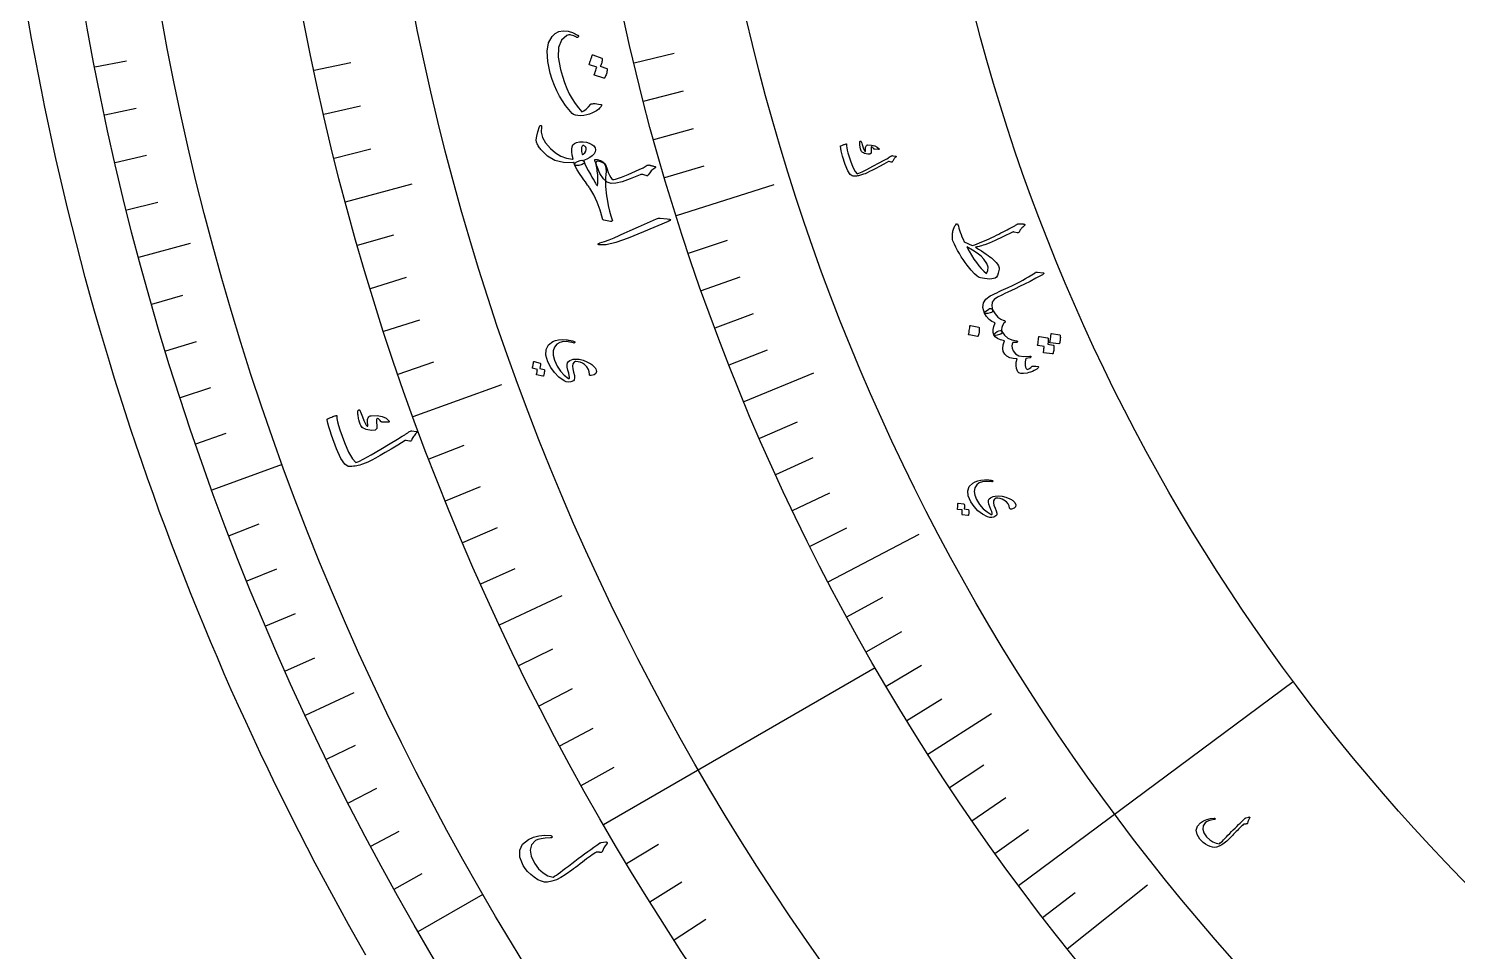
# Model space of a CAD drawing. Header units: millimetres. Extents: x -45 to 45, y -45 to 58.
# Drawn here: x -44.34 to -21.8, y -22.36 to -7.81 of the extents above; entities that cross this region are included whole.
import ezdxf

# ---------------------------------------------------------------- set-up
doc = ezdxf.new("R2010")
doc.units = ezdxf.units.MM
for name, color, linetype in [('CUT_OUTER', 1, 'Continuous'), ('ENGRAVE', 7, 'Continuous'), ('ENGRAVE_FINE', 8, 'Continuous'), ('TEXT', 5, 'Continuous')]:
    doc.layers.add(name, color=color, linetype=linetype)

msp = doc.modelspace()

# ---------------------------------------------------------------- linework, layer by layer
at = {"layer": 'CUT_OUTER'}
msp.add_lwpolyline([(-39.0171, -22.4202), (-39.1539, -22.1804), (-39.2893, -21.9398), (-39.4232, -21.6983), (-39.5556, -21.456), (-39.6865, -21.2129), (-39.8159, -20.9689), (-39.9438, -20.7242), (-40.0702, -20.4788), (-40.1951, -20.2325), (-40.3185, -19.9855), (-40.4404, -19.7377), (-40.5607, -19.4892), (-40.6795, -19.24), (-40.7968, -18.99), (-40.9126, -18.7393), (-41.0268, -18.4879), (-41.1394, -18.2359), (-41.2506, -17.9831), (-41.3601, -17.7296), (-41.4681, -17.4755), (-41.5746, -17.2208), (-41.6795, -16.9653), (-41.7828, -16.7093), (-41.8845, -16.4526), (-41.9847, -16.1953), (-42.0833, -15.9374), (-42.1803, -15.6788), (-42.2757, -15.4197), (-42.3695, -15.16), (-42.4617, -14.8998), (-42.5523, -14.639), (-42.6414, -14.3776), (-42.7288, -14.1157), (-42.8146, -13.8532), (-42.8988, -13.5903), (-42.9814, -13.3268), (-43.0623, -13.0628), (-43.1417, -12.7983), (-43.2194, -12.5334), (-43.2955, -12.268), (-43.3699, -12.0021), (-43.4427, -11.7357), (-43.5139, -11.469), (-43.5835, -11.2017), (-43.6514, -10.9341), (-43.7177, -10.6661), (-43.7823, -10.3976), (-43.8453, -10.1288), (-43.9066, -9.8596), (-43.9663, -9.59), (-44.0243, -9.32), (-44.0806, -9.0497), (-44.1353, -8.7791), (-44.1884, -8.5081), (-44.2397, -8.2368), (-44.2895, -7.9652), (-44.3375, -7.6933)], dxfattribs=at)
at = {"layer": 'ENGRAVE'}
for points in [[(-39.3373, -10.5404), (-38.2854, -10.2586)], [(-34.1196, -10.7565), (-32.5746, -10.2694)], [(-42.5973, -11.4139), (-41.7823, -11.1955)], [(-33.0504, -13.6938), (-31.9529, -13.239)], [(-38.269, -13.9288), (-36.8735, -13.4209)], [(-41.4404, -15.0831), (-40.3304, -14.6791)], [(-31.7253, -16.5334), (-30.2887, -15.7847)], [(-36.9094, -17.2111), (-35.9224, -16.7509)], [(-35.2689, -20.3625), (-30.9821, -17.8875)], [(-28.7239, -21.3258), (-24.3882, -18.1068)], [(-39.9682, -18.6375), (-39.2035, -18.2809)], [(-30.1529, -19.2524), (-29.1516, -18.6131)], [(-27.9545, -22.3247), (-26.6887, -21.3138)], [(-38.1917, -22.05), (-37.1687, -21.4594)]]:
    msp.add_lwpolyline(points, dxfattribs=at)
for radius in [44.1, 44.1, 42.9188, 40.725, 40.725, 38.9925, 35.775, 35.775, 33.885, 30.375, 30.375]:
    msp.add_circle((0, 0), radius, dxfattribs=at)
at = {"layer": 'ENGRAVE_FINE'}
for points in [[(-43.2898, -8.4147), (-42.7928, -8.3181)], [(-34.7864, -8.3522), (-34.1563, -8.2009)], [(-39.8351, -8.4672), (-39.254, -8.3437)], [(-34.6356, -8.9571), (-34.0082, -8.7948)], [(-43.1363, -9.1689), (-42.6411, -9.0637)], [(-39.6812, -9.1611), (-39.1024, -9.0275)], [(-34.4741, -9.5595), (-33.8497, -9.3864)], [(-42.9697, -9.9203), (-42.4764, -9.8065)], [(-39.5153, -9.8523), (-38.9389, -9.7086)], [(-34.3021, -10.1594), (-33.6808, -9.9754)], [(-42.79, -10.6688), (-42.2988, -10.5463)], [(-39.1474, -11.2253), (-38.5764, -11.0616)], [(-33.9266, -11.3507), (-33.3121, -11.1451)], [(-38.9455, -11.9068), (-38.3775, -11.7332)], [(-33.7231, -11.9416), (-33.1123, -11.7253)], [(-42.3916, -12.1556), (-41.905, -12.0161)], [(-33.5092, -12.5293), (-32.9023, -12.3023)], [(-38.7318, -12.5847), (-38.1668, -12.4012)], [(-42.173, -12.8936), (-41.6889, -12.7456)], [(-38.5062, -13.2588), (-37.9446, -13.0654)], [(-33.285, -13.1134), (-32.6821, -12.8758)], [(-41.9416, -13.6276), (-41.4601, -13.4712)], [(-41.6974, -14.3576), (-41.2187, -14.1927)], [(-32.8057, -14.2702), (-32.2114, -14.0118)], [(-38.0201, -14.5945), (-37.4655, -14.3817)], [(-32.5507, -14.8426), (-31.9611, -14.5738)], [(-37.7596, -15.2559), (-37.2088, -15.0333)], [(-32.2856, -15.4107), (-31.7008, -15.1316)], [(-41.1709, -15.804), (-40.6983, -15.6226)], [(-37.4876, -15.9125), (-36.9408, -15.6804)], [(-32.0105, -15.9744), (-31.4307, -15.685)], [(-40.8888, -16.5202), (-40.4194, -16.3305)], [(-37.2041, -16.5643), (-36.6615, -16.3227)], [(-31.4303, -17.0876), (-30.861, -16.7781)], [(-40.5943, -17.2312), (-40.1283, -17.0334)], [(-31.1255, -17.6367), (-30.5617, -17.3173)], [(-40.2874, -17.9371), (-39.8249, -17.7312)], [(-36.6034, -17.8527), (-36.0695, -17.5923)], [(-30.8109, -18.1807), (-30.2528, -17.8514)], [(-36.2862, -18.4888), (-35.757, -18.2191)], [(-30.4867, -18.7193), (-29.9345, -18.3803)], [(-35.958, -19.1192), (-35.4336, -18.8404)], [(-39.6368, -19.3322), (-39.1818, -19.1102)], [(-35.6189, -19.7439), (-35.0994, -19.4559)], [(-29.8096, -19.7798), (-29.2696, -19.4215)], [(-39.2934, -20.021), (-38.8423, -19.7911)], [(-29.4569, -20.3012), (-28.9234, -19.9335)], [(-38.938, -20.7037), (-38.491, -20.466)], [(-29.095, -20.8166), (-28.568, -20.4396)], [(-34.9081, -20.9749), (-34.399, -20.669)], [(-38.5707, -21.3801), (-38.128, -21.1347)], [(-34.5368, -21.581), (-34.033, -21.2662)], [(-28.3437, -21.8286), (-27.8303, -21.4332)], [(-34.1549, -22.1804), (-33.6567, -21.8569)]]:
    msp.add_lwpolyline(points, dxfattribs=at)
at = {"layer": 'TEXT'}
for points in [[(-35.3054, -9.0373), (-35.3167, -9.052), (-35.3296, -9.0662), (-35.3443, -9.0799), (-35.3606, -9.093), (-35.3786, -9.1056), (-35.398, -9.1175), (-35.419, -9.1288), (-35.4414, -9.1395), (-35.4873, -9.1578), (-35.534, -9.1714), (-35.5814, -9.1803), (-35.6296, -9.1845), (-35.6738, -9.1834), (-35.711, -9.1768), (-35.741, -9.1649), (-35.764, -9.1475), (-35.8182, -9.0874), (-35.8693, -9.022), (-35.9174, -8.9511), (-35.9625, -8.8749), (-36.0042, -8.7933), (-36.0424, -8.7062), (-36.0769, -8.6137), (-36.1078, -8.5158), (-36.1495, -8.3284), (-36.1586, -8.169), (-36.1356, -8.0378), (-36.0806, -7.9352), (-36.0305, -7.8871), (-35.9717, -7.8572), (-35.9044, -7.8453), (-35.8284, -7.8515), (-35.8115, -7.8554), (-35.794, -7.8604), (-35.7759, -7.8665), (-35.7572, -7.8737), (-35.738, -7.882), (-35.7182, -7.8913), (-35.6978, -7.9017), (-35.6769, -7.9132), (-35.6708, -7.9172), (-35.6665, -7.9219), (-35.6641, -7.9271), (-35.6636, -7.9331), (-35.6642, -7.9373), (-35.6662, -7.9411), (-35.6696, -7.9446), (-35.6745, -7.9478), (-35.6792, -7.9499), (-35.6841, -7.9504), (-35.689, -7.9494), (-35.6941, -7.9469), (-35.7145, -7.9364), (-35.7352, -7.9274), (-35.7562, -7.9201), (-35.7774, -7.9143), (-35.7972, -7.9115), (-35.8156, -7.9117), (-35.8327, -7.9149), (-35.8485, -7.9212), (-35.9322, -7.995), (-35.9768, -8.1093), (-35.9821, -8.2638), (-35.9474, -8.4584), (-35.9183, -8.563), (-35.8855, -8.6614), (-35.8488, -8.7536), (-35.8084, -8.8396), (-35.7643, -8.9194), (-35.7165, -8.9931), (-35.665, -9.0608), (-35.6099, -9.1223), (-35.5772, -9.1066), (-35.5429, -9.0812), (-35.5071, -9.046), (-35.4697, -9.0012), (-35.4655, -8.9991), (-35.4573, -8.9972), (-35.445, -8.9956), (-35.4286, -8.9944), (-35.4269, -8.9947), (-35.4254, -8.9949), (-35.4242, -8.9949), (-35.4232, -8.9947), (-35.4005, -8.9947), (-35.3746, -8.9966), (-35.3456, -9.0002), (-35.3135, -9.0057), (-35.3032, -9.0092), (-35.2985, -9.0156), (-35.2992, -9.025), (-35.3054, -9.0373)], [(-35.2163, -8.4419), (-35.2137, -8.4435), (-35.2117, -8.446), (-35.2104, -8.4497), (-35.2097, -8.4543), (-35.212, -8.4721), (-35.215, -8.4895), (-35.2188, -8.5066), (-35.2233, -8.5233), (-35.2287, -8.5397), (-35.2349, -8.5561), (-35.2421, -8.5723), (-35.2501, -8.5885), (-35.253, -8.5919), (-35.2564, -8.594), (-35.2603, -8.5946), (-35.2648, -8.5938), (-35.4118, -8.5451), (-35.414, -8.5433), (-35.4147, -8.5401), (-35.4141, -8.5354), (-35.412, -8.5293), (-35.4098, -8.5249), (-35.407, -8.518), (-35.4035, -8.5084), (-35.3995, -8.4964), (-35.3948, -8.4816), (-35.3893, -8.464), (-35.383, -8.4436), (-35.3759, -8.4204), (-35.4901, -8.3807), (-35.4938, -8.3785), (-35.4954, -8.3749), (-35.4949, -8.3699), (-35.4923, -8.3636), (-35.4901, -8.3581), (-35.4868, -8.3495), (-35.4824, -8.3378), (-35.477, -8.323), (-35.4706, -8.305), (-35.4632, -8.2833), (-35.4549, -8.2582), (-35.4456, -8.2296), (-35.4437, -8.2264), (-35.4414, -8.2247), (-35.4388, -8.2244), (-35.4359, -8.2256), (-35.2941, -8.2784), (-35.2915, -8.28), (-35.2896, -8.2826), (-35.2883, -8.2862), (-35.2876, -8.2909), (-35.2889, -8.3058), (-35.2911, -8.3205), (-35.294, -8.335), (-35.2978, -8.3493), (-35.3023, -8.3633), (-35.3074, -8.377), (-35.3132, -8.3904), (-35.3196, -8.4035)], [(-35.7531, -9.9257), (-35.9011, -9.9242), (-36.0342, -9.8893), (-36.1523, -9.821), (-36.2553, -9.7191), (-36.267, -9.7041), (-36.2779, -9.6891), (-36.288, -9.6741), (-36.2973, -9.6591), (-36.3056, -9.6442), (-36.3129, -9.6295), (-36.3192, -9.615), (-36.3244, -9.6006), (-36.329, -9.5625), (-36.323, -9.509), (-36.3066, -9.44), (-36.2794, -9.3556), (-36.2749, -9.3462), (-36.2697, -9.3399), (-36.2639, -9.337), (-36.2574, -9.3373), (-36.2518, -9.3401), (-36.2483, -9.3449), (-36.247, -9.3516), (-36.2479, -9.3602), (-36.2523, -9.4417), (-36.2302, -9.5261), (-36.1813, -9.6132), (-36.1059, -9.7027), (-36.0276, -9.7711), (-35.9433, -9.8222), (-35.8531, -9.856), (-35.7571, -9.8725), (-35.7541, -9.8713), (-35.752, -9.8697), (-35.7507, -9.8677), (-35.7501, -9.8651), (-35.7627, -9.8064), (-35.7695, -9.7553), (-35.7706, -9.7119), (-35.7659, -9.6763), (-35.752, -9.6459), (-35.7276, -9.6227), (-35.6928, -9.6066), (-35.6476, -9.5975), (-35.6415, -9.5969), (-35.6352, -9.5964), (-35.6287, -9.5962), (-35.6221, -9.5961), (-35.6152, -9.5961), (-35.6079, -9.5963), (-35.6003, -9.5966), (-35.5923, -9.597), (-35.5394, -9.6038), (-35.4934, -9.6169), (-35.4545, -9.6363), (-35.4225, -9.662), (-35.4009, -9.6913), (-35.3929, -9.7214), (-35.3985, -9.7523), (-35.4177, -9.7842), (-35.4479, -9.8157), (-35.4854, -9.8437), (-35.5302, -9.8681), (-35.5822, -9.889), (-35.5812, -9.8923), (-35.5802, -9.8954), (-35.5791, -9.8984), (-35.5779, -9.9013), (-35.5767, -9.9042), (-35.5756, -9.9072), (-35.5745, -9.9103), (-35.5736, -9.9136), (-35.5728, -9.9256), (-35.5775, -9.9364), (-35.5877, -9.946), (-35.6034, -9.9544), (-35.6214, -9.9611), (-35.6401, -9.966), (-35.6595, -9.9691), (-35.6797, -9.9703), (-35.6979, -9.9696), (-35.7116, -9.967), (-35.7206, -9.9624), (-35.725, -9.9558), (-35.7339, -9.9239), (-35.7369, -9.9246), (-35.7412, -9.9251), (-35.7466, -9.9254), (-35.7531, -9.9257)], [(-35.5889, -9.7937), (-35.5632, -9.7677), (-35.5469, -9.7426), (-35.54, -9.7183), (-35.5425, -9.6947), (-35.5497, -9.6822), (-35.5586, -9.6718), (-35.5692, -9.6633), (-35.5815, -9.6569), (-35.5875, -9.6554), (-35.5932, -9.6565), (-35.5987, -9.6602), (-35.6039, -9.6666), (-35.6143, -9.6879), (-35.6178, -9.7157), (-35.6144, -9.75), (-35.604, -9.7906), (-35.602, -9.7946), (-35.5989, -9.7964), (-35.5945, -9.7961), (-35.5889, -9.7937)], [(-30.66, -9.8368), (-30.6687, -9.8455), (-30.6767, -9.8542), (-30.6841, -9.863), (-30.6909, -9.8719), (-30.6971, -9.8809), (-30.7025, -9.8901), (-30.7074, -9.8994), (-30.7115, -9.909), (-30.7143, -9.913), (-30.7183, -9.9154), (-30.7235, -9.916), (-30.7299, -9.9149), (-30.7644, -9.9071), (-30.7681, -9.9065), (-30.7712, -9.9061), (-30.7736, -9.9061), (-30.7753, -9.9064), (-30.8487, -9.9474), (-30.9152, -9.984), (-30.9747, -10.0161), (-31.0273, -10.0438), (-31.073, -10.0669), (-31.1117, -10.0855), (-31.1434, -10.0993), (-31.1681, -10.1086), (-31.2155, -10.1239), (-31.2308, -10.128), (-31.2464, -10.1313), (-31.2622, -10.1339), (-31.2784, -10.1358), (-31.2949, -10.1369), (-31.3117, -10.1372), (-31.3289, -10.1367), (-31.3464, -10.1353), (-31.3788, -10.1134), (-31.415, -10.0539), (-31.455, -9.9565), (-31.4983, -9.8214), (-31.51, -9.7786), (-31.5197, -9.7387), (-31.5274, -9.7016), (-31.5332, -9.6674), (-31.5328, -9.6641), (-31.5316, -9.6613), (-31.5295, -9.6593), (-31.5265, -9.6579), (-31.5119, -9.6525), (-31.4986, -9.6476), (-31.4865, -9.6434), (-31.4758, -9.6397), (-31.4662, -9.6366), (-31.4576, -9.634), (-31.4501, -9.6319), (-31.4436, -9.6304), (-31.4398, -9.6297), (-31.4374, -9.6304), (-31.4364, -9.6324), (-31.4366, -9.6357), (-31.4365, -9.6606), (-31.4325, -9.6915), (-31.4246, -9.7283), (-31.4128, -9.7712), (-31.3731, -9.8979), (-31.3357, -9.995), (-31.3009, -10.0626), (-31.269, -10.1006), (-31.2396, -10.091), (-31.188, -10.0678), (-31.1143, -10.0309), (-31.0184, -9.9804), (-30.9226, -9.9292), (-30.8502, -9.8902), (-30.8012, -9.8634), (-30.7757, -9.8487), (-30.7688, -9.8445), (-30.7623, -9.8405), (-30.7563, -9.8368), (-30.7508, -9.8334), (-30.7457, -9.8303), (-30.7412, -9.8274), (-30.7373, -9.8249), (-30.7339, -9.8227), (-30.7264, -9.8185), (-30.7188, -9.8158), (-30.7111, -9.8147), (-30.7033, -9.8151), (-30.6607, -9.8213), (-30.6578, -9.822), (-30.6556, -9.8231), (-30.6543, -9.8246), (-30.6538, -9.8264), (-30.6543, -9.8291), (-30.6555, -9.8317), (-30.6574, -9.8343), (-30.66, -9.8368)], [(-30.9223, -9.7091), (-30.922, -9.7109), (-30.9222, -9.7127), (-30.923, -9.7144), (-30.9244, -9.716), (-30.9258, -9.7169), (-30.9274, -9.7175), (-30.9292, -9.7179), (-30.9312, -9.7182), (-30.9889, -9.7142), (-30.9949, -9.7133), (-30.9997, -9.712), (-31.0033, -9.7102), (-31.0058, -9.7078), (-31.013, -9.6969), (-31.0208, -9.688), (-31.029, -9.6813), (-31.0378, -9.6767), (-31.0418, -9.6765), (-31.045, -9.6795), (-31.0474, -9.6857), (-31.0492, -9.695), (-31.0494, -9.701), (-31.0494, -9.7071), (-31.0492, -9.7134), (-31.0489, -9.7198), (-31.0484, -9.7264), (-31.0476, -9.7332), (-31.0466, -9.7403), (-31.0454, -9.7477), (-31.048, -9.7754), (-31.0666, -9.7898), (-31.1011, -9.791), (-31.1517, -9.779), (-31.1677, -9.7725), (-31.1808, -9.7653), (-31.191, -9.7575), (-31.1984, -9.7491), (-31.204, -9.739), (-31.2095, -9.7244), (-31.215, -9.7053), (-31.2204, -9.6817), (-31.2229, -9.6695), (-31.2248, -9.6579), (-31.2262, -9.6467), (-31.2271, -9.6361), (-31.2275, -9.6259), (-31.2278, -9.6164), (-31.2279, -9.6075), (-31.2278, -9.5992), (-31.2266, -9.5938), (-31.2247, -9.5895), (-31.2219, -9.5865), (-31.2184, -9.5847), (-31.2144, -9.5841), (-31.2111, -9.5851), (-31.2086, -9.5876), (-31.2067, -9.5917), (-31.2017, -9.6049), (-31.1962, -9.6199), (-31.1902, -9.6368), (-31.1838, -9.6555), (-31.1719, -9.6905), (-31.1612, -9.7173), (-31.1518, -9.7361), (-31.1437, -9.7468), (-31.1421, -9.748), (-31.1403, -9.7484), (-31.1384, -9.7479), (-31.1363, -9.7466), (-31.1352, -9.7453), (-31.1344, -9.7434), (-31.134, -9.7407), (-31.1339, -9.7374), (-31.1358, -9.7073), (-31.1361, -9.6945), (-31.1348, -9.6832), (-31.1321, -9.6732), (-31.1278, -9.6646), (-31.1222, -9.6567), (-31.1155, -9.651), (-31.108, -9.6475), (-31.0995, -9.6463), (-31.0392, -9.6468), (-30.9896, -9.6575), (-30.9506, -9.6782), (-30.9223, -9.7091)], [(-35.2312, -10.115), (-35.2349, -10.1591), (-35.2368, -10.2045), (-35.237, -10.2512), (-35.2353, -10.2992), (-35.2321, -10.3484), (-35.2273, -10.3985), (-35.2211, -10.4495), (-35.2135, -10.5015), (-35.1961, -10.6012), (-35.1766, -10.6883), (-35.1551, -10.7629), (-35.1316, -10.8249), (-35.1295, -10.8318), (-35.1295, -10.8378), (-35.1314, -10.8432), (-35.1354, -10.8478), (-35.1408, -10.8514), (-35.1468, -10.8536), (-35.1534, -10.8544), (-35.1607, -10.8538), (-35.2635, -10.8311), (-35.272, -10.8284), (-35.2785, -10.8235), (-35.2829, -10.8163), (-35.2853, -10.807), (-35.3233, -10.6739), (-35.3695, -10.5494), (-35.424, -10.4333), (-35.4867, -10.3257), (-35.4903, -10.3197), (-35.497, -10.3097), (-35.5068, -10.2955), (-35.5197, -10.2773), (-35.5356, -10.255), (-35.5546, -10.2286), (-35.5767, -10.1981), (-35.6018, -10.1635), (-35.6493, -10.0959), (-35.6857, -10.0384), (-35.7111, -9.9912), (-35.7255, -9.9541), (-35.7246, -9.9435), (-35.7165, -9.9317), (-35.701, -9.9189), (-35.6782, -9.9049), (-35.6392, -9.8896), (-35.609, -9.8861), (-35.5877, -9.8943), (-35.5752, -9.9141), (-35.5627, -9.9461), (-35.5413, -9.9906), (-35.5108, -10.0477), (-35.4713, -10.1172), (-35.4511, -10.1522), (-35.4334, -10.1827), (-35.4182, -10.2089), (-35.4054, -10.2308), (-35.3952, -10.2481), (-35.3875, -10.261), (-35.3823, -10.2692), (-35.3798, -10.2729), (-35.3785, -10.2742), (-35.3775, -10.2754), (-35.3766, -10.2764), (-35.3758, -10.2772), (-35.3752, -10.2779), (-35.3747, -10.2786), (-35.3743, -10.2794), (-35.374, -10.2803), (-35.3701, -10.2846), (-35.367, -10.2859), (-35.3648, -10.284), (-35.3636, -10.279), (-35.3603, -10.2577), (-35.358, -10.2355), (-35.3567, -10.2125), (-35.3565, -10.1887), (-35.3571, -10.1641), (-35.3585, -10.1385), (-35.3608, -10.1121), (-35.3638, -10.0848), (-35.3672, -10.0581), (-35.3712, -10.0319), (-35.3757, -10.0061), (-35.3807, -9.9809), (-35.3862, -9.9564), (-35.3924, -9.9328), (-35.3992, -9.9102), (-35.4066, -9.8886), (-35.4075, -9.8827), (-35.4063, -9.8782), (-35.4033, -9.8752), (-35.3982, -9.8737), (-35.3884, -9.874), (-35.3786, -9.875), (-35.3688, -9.8766), (-35.3591, -9.8789), (-35.3492, -9.8818), (-35.339, -9.8849), (-35.3285, -9.8885), (-35.3176, -9.8924), (-35.2965, -9.9017), (-35.2794, -9.9121), (-35.2662, -9.9236), (-35.2569, -9.9361), (-35.2421, -9.9704), (-35.2328, -10.0116), (-35.2292, -10.0598), (-35.2312, -10.115)], [(-35.0807, -10.1878), (-35.034, -10.1703), (-34.9851, -10.1514), (-34.9339, -10.1311), (-34.8804, -10.1093), (-34.8245, -10.0859), (-34.7659, -10.0608), (-34.7046, -10.034), (-34.6408, -10.0054), (-34.5783, -9.9663), (-34.5695, -9.9635), (-34.5607, -9.962), (-34.5519, -9.9619), (-34.5433, -9.9632), (-34.5387, -9.9641), (-34.5327, -9.9656), (-34.5251, -9.9677), (-34.516, -9.9703), (-34.5054, -9.9733), (-34.4931, -9.9766), (-34.4791, -9.9802), (-34.4635, -9.984), (-34.4584, -9.9855), (-34.4543, -9.9879), (-34.4513, -9.9914), (-34.4493, -9.9957), (-34.4491, -9.9997), (-34.4507, -10.0036), (-34.4541, -10.0073), (-34.4593, -10.0109), (-34.4887, -10.0315), (-34.5158, -10.0563), (-34.5405, -10.0853), (-34.5629, -10.1185), (-34.5694, -10.1271), (-34.577, -10.1319), (-34.5857, -10.1328), (-34.5956, -10.1299), (-34.6536, -10.1098), (-34.6603, -10.1087), (-34.6686, -10.1093), (-34.6785, -10.1114), (-34.6899, -10.115), (-34.8469, -10.1806), (-34.9751, -10.2258), (-35.0747, -10.2507), (-35.1457, -10.2551), (-35.2107, -10.233), (-35.2706, -10.1793), (-35.3254, -10.0938), (-35.3747, -9.9765), (-35.3849, -9.9307), (-35.377, -9.9045), (-35.3511, -9.8979), (-35.3071, -9.9109), (-35.301, -9.9136), (-35.295, -9.9162), (-35.2892, -9.9188), (-35.2835, -9.9213), (-35.278, -9.9237), (-35.2725, -9.926), (-35.2672, -9.9283), (-35.2621, -9.9305), (-35.2518, -9.9365), (-35.2432, -9.9448), (-35.2365, -9.9554), (-35.2317, -9.9684), (-35.2129, -10.0272), (-35.194, -10.0784), (-35.175, -10.1219), (-35.1559, -10.1578), (-35.1415, -10.177), (-35.1241, -10.1884), (-35.1039, -10.192), (-35.0807, -10.1878)], [(-34.2646, -10.8086), (-34.2293, -10.8144), (-34.2146, -10.8234), (-34.2207, -10.8356), (-34.2476, -10.851), (-34.6391, -11.0163), (-34.8795, -11.1175), (-35.0756, -11.1855), (-35.2275, -11.2202), (-35.3353, -11.2212), (-35.345, -11.2183), (-35.3509, -11.2148), (-35.3529, -11.2107), (-35.3509, -11.2061), (-35.347, -11.2017), (-35.3414, -11.1976), (-35.3341, -11.1939), (-35.325, -11.1906), (-35.2537, -11.168), (-35.1791, -11.1407), (-35.1012, -11.1088), (-35.0201, -11.0723), (-34.9987, -11.0631), (-34.9412, -11.0379), (-34.8477, -10.9965), (-34.7179, -10.9391), (-34.4309, -10.8095), (-34.4153, -10.8037), (-34.4004, -10.8), (-34.3863, -10.7982), (-34.3728, -10.7984)], [(-28.7194, -10.8885), (-28.7014, -10.8893), (-28.6854, -10.89), (-28.6715, -10.8907), (-28.6597, -10.8913), (-28.65, -10.8919), (-28.6426, -10.8924), (-28.6374, -10.8927), (-28.6346, -10.8929), (-28.6306, -10.8941), (-28.6273, -10.8961), (-28.6247, -10.8989), (-28.6227, -10.9027), (-28.622, -10.9061), (-28.6226, -10.9094), (-28.6245, -10.9126), (-28.6276, -10.9156), (-28.6429, -10.9299), (-28.6565, -10.9426), (-28.6681, -10.9538), (-28.6778, -10.9635), (-28.6818, -10.9684), (-28.6861, -10.974), (-28.6904, -10.9801), (-28.695, -10.9868), (-28.6998, -10.9941), (-28.7046, -11.0022), (-28.7096, -11.0111), (-28.7147, -11.0206), (-28.7208, -11.0278), (-28.7279, -11.0321), (-28.7358, -11.0335), (-28.7446, -11.0321), (-28.7903, -11.0193), (-28.7975, -11.0179), (-28.8043, -11.0178), (-28.8109, -11.019), (-28.8172, -11.0215), (-28.9686, -11.0952), (-29.0922, -11.1526), (-29.1879, -11.1937), (-29.2558, -11.2186), (-29.2816, -11.2268), (-29.3052, -11.234), (-29.3266, -11.2404), (-29.3458, -11.2457), (-29.3629, -11.2502), (-29.378, -11.2538), (-29.3911, -11.2565), (-29.4022, -11.2584), (-29.3533, -11.2884), (-29.3088, -11.3165), (-29.2687, -11.3427), (-29.2329, -11.3669), (-29.2015, -11.389), (-29.1743, -11.409), (-29.1515, -11.4269), (-29.1329, -11.4427), (-29.103, -11.4719), (-29.0774, -11.5003), (-29.0563, -11.5277), (-29.0397, -11.5541), (-29.0332, -11.5691), (-29.0298, -11.5861), (-29.0295, -11.6051), (-29.0322, -11.6262), (-29.0429, -11.6701), (-29.0562, -11.7045), (-29.0724, -11.7294), (-29.0913, -11.7448), (-29.1156, -11.7541), (-29.145, -11.7595), (-29.1794, -11.761), (-29.2189, -11.7585), (-29.2587, -11.7539), (-29.2923, -11.7485), (-29.32, -11.7423), (-29.3416, -11.7352), (-29.3731, -11.7157), (-29.4152, -11.6771), (-29.4678, -11.6196), (-29.5307, -11.5428), (-29.564, -11.4993), (-29.5959, -11.4542), (-29.6264, -11.4076), (-29.6556, -11.3595), (-29.6834, -11.3102), (-29.7099, -11.2598), (-29.7351, -11.2083), (-29.7589, -11.1558), (-29.7623, -11.1347), (-29.7647, -11.1142), (-29.7659, -11.0945), (-29.7661, -11.0755), (-29.7652, -11.0571), (-29.7634, -11.039), (-29.7606, -11.0213), (-29.7569, -11.004), (-29.7481, -10.9728), (-29.7377, -10.9458), (-29.7258, -10.9229), (-29.7124, -10.9042), (-29.7, -10.8921), (-29.6903, -10.8871), (-29.6832, -10.8892), (-29.6788, -10.8984), (-29.6721, -10.9265), (-29.6638, -10.9563), (-29.6539, -10.9879), (-29.6423, -11.0213), (-29.6292, -11.0564), (-29.6145, -11.0933), (-29.5981, -11.1319), (-29.5801, -11.1722), (-29.4516, -11.2315), (-29.4138, -11.219), (-29.3758, -11.2056), (-29.3379, -11.1913), (-29.2999, -11.176), (-29.2617, -11.1599), (-29.2232, -11.1429), (-29.1844, -11.1252), (-29.1453, -11.1066), (-29.1067, -11.0877), (-29.0696, -11.0693), (-29.0338, -11.0511), (-28.9995, -11.0333), (-28.9664, -11.016), (-28.9343, -10.9993), (-28.9034, -10.9832), (-28.8736, -10.9678), (-28.8459, -10.9534), (-28.8217, -10.9407), (-28.8008, -10.9295), (-28.7833, -10.9199), (-28.7691, -10.9119), (-28.7581, -10.9054), (-28.7502, -10.9004), (-28.7456, -10.8969), (-28.7401, -10.8937), (-28.7339, -10.8912), (-28.727, -10.8895), (-28.7194, -10.8885)], [(-29.2693, -11.4455), (-29.3135, -11.3995), (-29.373, -11.3522), (-29.4479, -11.3034), (-29.538, -11.253), (-29.5017, -11.3214), (-29.4646, -11.3853), (-29.4267, -11.4446), (-29.3882, -11.4994), (-29.3491, -11.5496), (-29.3097, -11.5952), (-29.2701, -11.6362), (-29.2303, -11.6727), (-29.2048, -11.627), (-29.2028, -11.574), (-29.2243, -11.5135), (-29.2693, -11.4455)], [(-28.3344, -11.6634), (-28.3291, -11.6644), (-28.3253, -11.6657), (-28.3229, -11.6674), (-28.322, -11.6696), (-28.3225, -11.6736), (-28.3269, -11.6788), (-28.3351, -11.6852), (-28.3471, -11.6927), (-28.4476, -11.7475), (-28.5411, -11.797), (-28.6274, -11.8413), (-28.7067, -11.8802), (-28.7749, -11.9123), (-28.836, -11.9413), (-28.89, -11.967), (-28.9369, -11.9894), (-28.9768, -12.0085), (-29.0095, -12.0242), (-29.0353, -12.0365), (-29.054, -12.0453), (-29.106, -12.0816), (-29.1365, -12.1267), (-29.1456, -12.1809), (-29.133, -12.2439), (-29.1304, -12.2618), (-29.1359, -12.2762), (-29.1495, -12.2872), (-29.1711, -12.2948), (-29.2071, -12.3022), (-29.2338, -12.305), (-29.2513, -12.3032), (-29.2595, -12.297), (-29.2831, -12.2104), (-29.2761, -12.1366), (-29.2384, -12.0755), (-29.1703, -12.0273), (-29.1354, -12.0098), (-29.1004, -11.9925), (-29.0651, -11.9755), (-29.0296, -11.9587), (-28.994, -11.942), (-28.9582, -11.9253), (-28.9224, -11.9088), (-28.8864, -11.8923), (-28.8176, -11.8609), (-28.7563, -11.8314), (-28.7023, -11.8037), (-28.6557, -11.7778), (-28.6115, -11.7518), (-28.5646, -11.7234), (-28.515, -11.6928), (-28.4628, -11.6599), (-28.4532, -11.6544), (-28.4438, -11.6509), (-28.4347, -11.6493), (-28.4258, -11.6495)], [(-28.9862, -12.5874), (-28.9849, -12.6001), (-28.9851, -12.6099), (-28.9868, -12.6168), (-28.99, -12.6208), (-28.9958, -12.6246), (-29.0033, -12.6283), (-29.0126, -12.6319), (-29.0235, -12.6354), (-29.0595, -12.6447), (-29.0862, -12.6489), (-29.1037, -12.648), (-29.112, -12.6421), (-29.1232, -12.6017), (-29.1237, -12.5567), (-29.1134, -12.5071), (-29.0923, -12.453), (-29.1421, -12.4313), (-29.1866, -12.398), (-29.2257, -12.3533), (-29.2595, -12.297), (-29.2609, -12.29), (-29.2591, -12.2831), (-29.2542, -12.2763), (-29.2461, -12.2697), (-29.1918, -12.2336), (-29.1858, -12.2296), (-29.1784, -12.2272), (-29.1698, -12.2263), (-29.1599, -12.2269), (-29.1517, -12.2289), (-29.1444, -12.2324), (-29.1382, -12.2374), (-29.133, -12.2439), (-29.0924, -12.3107), (-29.0487, -12.3611), (-29.0018, -12.3951), (-28.952, -12.4128), (-28.9454, -12.4146), (-28.94, -12.4176), (-28.9356, -12.422), (-28.9324, -12.4276), (-28.9308, -12.4335), (-28.9314, -12.4385), (-28.9344, -12.4425), (-28.9395, -12.4457), (-28.9447, -12.4481), (-28.949, -12.4506), (-28.9525, -12.4531), (-28.9551, -12.4557), (-28.9732, -12.4915), (-28.9844, -12.5254), (-28.9888, -12.5574), (-28.9862, -12.5874)], [(-29.3499, -12.5212), (-29.3474, -12.5222), (-29.3453, -12.5243), (-29.3436, -12.5273), (-29.3423, -12.5314), (-29.3415, -12.5637), (-29.3438, -12.5955), (-29.3492, -12.6268), (-29.3578, -12.6576), (-29.3596, -12.661), (-29.362, -12.6632), (-29.3649, -12.6641), (-29.3683, -12.6638), (-29.5036, -12.6425), (-29.5072, -12.6411), (-29.5092, -12.6382), (-29.5096, -12.6337), (-29.5083, -12.6276), (-29.5072, -12.6224), (-29.5057, -12.6143), (-29.5038, -12.6032), (-29.5015, -12.5892), (-29.4988, -12.5722), (-29.4959, -12.5518), (-29.4927, -12.5282), (-29.4892, -12.5013), (-29.4883, -12.4976), (-29.4868, -12.4952), (-29.4847, -12.4943), (-29.482, -12.4949)], [(-28.4126, -13.1404), (-28.4092, -13.1424), (-28.4082, -13.1463), (-28.4098, -13.1519), (-28.4139, -13.1593), (-28.4222, -13.1691), (-28.4355, -13.1798), (-28.4539, -13.1914), (-28.4773, -13.2038), (-28.5044, -13.2169), (-28.5317, -13.2278), (-28.5592, -13.2364), (-28.5869, -13.2428), (-28.6432, -13.2501), (-28.6864, -13.2492), (-28.7166, -13.2402), (-28.7337, -13.223), (-28.7534, -13.1727), (-28.7614, -13.1215), (-28.7578, -13.0694), (-28.7425, -13.0166), (-28.8056, -13.0137), (-28.8597, -13.0007), (-28.9046, -12.9776), (-28.9405, -12.9444), (-28.9635, -12.9031), (-28.9721, -12.8547), (-28.9662, -12.7993), (-28.9458, -12.737), (-29.0075, -12.7209), (-29.0557, -12.6997), (-29.0906, -12.6734), (-29.112, -12.6421), (-29.1112, -12.6335), (-29.1025, -12.622), (-29.0859, -12.6075), (-29.0615, -12.59), (-29.0358, -12.5764), (-29.0147, -12.5714), (-28.9982, -12.5751), (-28.9862, -12.5874), (-28.9434, -12.6458), (-28.8903, -12.69), (-28.8268, -12.7199), (-28.7532, -12.7354), (-28.7492, -12.7363), (-28.746, -12.7377), (-28.7435, -12.7396), (-28.7419, -12.7421), (-28.7408, -12.7456), (-28.7405, -12.749), (-28.7411, -12.7524), (-28.7425, -12.7557), (-28.7494, -12.7604), (-28.7635, -12.7629), (-28.7847, -12.7635), (-28.8131, -12.762), (-28.8241, -12.7853), (-28.8266, -12.8152), (-28.8206, -12.8515), (-28.8059, -12.8943), (-28.7723, -12.9407), (-28.7173, -12.9696), (-28.6411, -12.9811), (-28.5438, -12.975), (-28.5388, -12.9746), (-28.5349, -12.9752), (-28.5321, -12.9766), (-28.5303, -12.9789), (-28.5289, -12.9829), (-28.5284, -12.9868), (-28.5288, -12.9904), (-28.5302, -12.9939), (-28.5329, -12.9972), (-28.5359, -12.9998), (-28.5392, -13.0017), (-28.5428, -13.003), (-28.6074, -13.0156), (-28.6144, -13.0384), (-28.6181, -13.0637), (-28.6186, -13.0914), (-28.6159, -13.1217), (-28.6102, -13.1499), (-28.6026, -13.1698), (-28.5931, -13.1815), (-28.5818, -13.185), (-28.5684, -13.1816), (-28.5515, -13.1723), (-28.5311, -13.1569), (-28.5072, -13.1355), (-28.4987, -13.1333), (-28.4801, -13.1334), (-28.4514, -13.1358), (-28.4126, -13.1404)], [(-28.0719, -12.6425), (-28.0694, -12.6434), (-28.0673, -12.6454), (-28.0655, -12.6483), (-28.0642, -12.6522), (-28.0633, -12.6679), (-28.0631, -12.6834), (-28.0636, -12.6987), (-28.0648, -12.7138), (-28.0667, -12.7289), (-28.0695, -12.744), (-28.073, -12.7592), (-28.0774, -12.7745), (-28.0795, -12.7788), (-28.0821, -12.7816), (-28.0852, -12.783), (-28.0886, -12.7829), (-28.2238, -12.7653), (-28.2268, -12.7638), (-28.2284, -12.7608), (-28.2285, -12.7563), (-28.2272, -12.7504), (-28.2262, -12.7453), (-28.2248, -12.7373), (-28.223, -12.7265), (-28.2207, -12.7129), (-28.2182, -12.6962), (-28.2154, -12.6764), (-28.2124, -12.6533), (-28.2091, -12.6271), (-28.2083, -12.6235), (-28.2068, -12.6212), (-28.2047, -12.6202), (-28.202, -12.6207)], [(-35.4921, -13.2608), (-35.4934, -13.2228), (-35.507, -13.1849), (-35.5328, -13.1471), (-35.571, -13.1093), (-35.6019, -13.0878), (-35.6351, -13.0726), (-35.6704, -13.0636), (-35.7078, -13.0608), (-35.7148, -13.0618), (-35.7215, -13.0641), (-35.728, -13.0678), (-35.7343, -13.0729), (-35.7507, -13.0978), (-35.7573, -13.132), (-35.7543, -13.1755), (-35.7415, -13.2283), (-35.7283, -13.2802), (-35.7244, -13.3201), (-35.7299, -13.3478), (-35.7448, -13.3636), (-35.7827, -13.3789), (-35.8195, -13.384), (-35.8554, -13.379), (-35.8903, -13.3639), (-35.9727, -13.305), (-36.0429, -13.2354), (-36.1009, -13.1554), (-36.1464, -13.0648), (-36.1766, -12.9588), (-36.1734, -12.8704), (-36.1371, -12.7998), (-36.0678, -12.7469), (-36.0254, -12.7302), (-35.9765, -12.72), (-35.9213, -12.716), (-35.8597, -12.7184), (-35.842, -12.7206), (-35.8248, -12.7231), (-35.8081, -12.726), (-35.7918, -12.7293), (-35.7758, -12.733), (-35.7602, -12.7372), (-35.7448, -12.7418), (-35.7297, -12.7469), (-35.7231, -12.7502), (-35.7195, -12.7539), (-35.719, -12.7582), (-35.7216, -12.763), (-35.7257, -12.7666), (-35.7303, -12.7687), (-35.7353, -12.7694), (-35.7409, -12.7687), (-35.8261, -12.7503), (-35.8982, -12.7469), (-35.9571, -12.7588), (-36.003, -12.7859), (-36.0438, -12.8355), (-36.064, -12.8943), (-36.0637, -12.9622), (-36.0427, -13.0393), (-36.0004, -13.1324), (-35.9493, -13.2115), (-35.8897, -13.2766), (-35.8215, -13.3275), (-35.8164, -13.3301), (-35.8121, -13.3303), (-35.8088, -13.3279), (-35.8065, -13.3231), (-35.8049, -13.3064), (-35.8083, -13.2797), (-35.8165, -13.243), (-35.8296, -13.1963), (-35.8409, -13.148), (-35.8432, -13.1089), (-35.8365, -13.0789), (-35.8207, -13.058), (-35.7988, -13.043), (-35.774, -13.032), (-35.7464, -13.0251), (-35.716, -13.0222), (-35.6529, -13.0257), (-35.5909, -13.0397), (-35.5298, -13.0643), (-35.4698, -13.0993), (-35.455, -13.109), (-35.4417, -13.1189), (-35.4299, -13.1288), (-35.4195, -13.1388), (-35.4105, -13.1487), (-35.4028, -13.1587), (-35.3966, -13.1685), (-35.3917, -13.1782), (-35.3806, -13.2193), (-35.389, -13.2501), (-35.4168, -13.2708), (-35.4642, -13.2813), (-35.4781, -13.281), (-35.4874, -13.2775), (-35.492, -13.2707), (-35.4921, -13.2608)], [(-28.1738, -12.8019), (-28.1713, -12.8028), (-28.1691, -12.8047), (-28.1674, -12.8076), (-28.166, -12.8115), (-28.165, -12.8273), (-28.1647, -12.8429), (-28.1652, -12.8583), (-28.1663, -12.8735), (-28.1681, -12.8886), (-28.1708, -12.9038), (-28.1743, -12.9191), (-28.1786, -12.9344), (-28.1805, -12.9379), (-28.1831, -12.9402), (-28.1864, -12.9414), (-28.1904, -12.9415), (-28.3258, -12.924), (-28.328, -12.9228), (-28.3293, -12.9202), (-28.3295, -12.916), (-28.3287, -12.9104), (-28.3281, -12.9067), (-28.3272, -12.9008), (-28.326, -12.8929), (-28.3245, -12.8828), (-28.3228, -12.8707), (-28.321, -12.8566), (-28.319, -12.8404), (-28.3169, -12.8222), (-28.4164, -12.8093), (-28.4194, -12.8077), (-28.4209, -12.8047), (-28.4211, -12.8002), (-28.4198, -12.7942), (-28.4188, -12.7891), (-28.4173, -12.7811), (-28.4155, -12.7703), (-28.4133, -12.7566), (-28.4108, -12.7398), (-28.4081, -12.7199), (-28.4051, -12.6968), (-28.4018, -12.6704), (-28.4007, -12.6674), (-28.399, -12.6655), (-28.3968, -12.6648), (-28.394, -12.6653), (-28.2638, -12.6878), (-28.2613, -12.6887), (-28.2591, -12.6906), (-28.2574, -12.6936), (-28.2561, -12.6975), (-28.2554, -12.7087), (-28.255, -12.7198), (-28.2549, -12.7311), (-28.2551, -12.7423), (-28.2557, -12.7536), (-28.2569, -12.7648), (-28.2586, -12.7759), (-28.2609, -12.787)], [(-36.2061, -13.1888), (-36.2043, -13.1896), (-36.2028, -13.1912), (-36.2017, -13.1935), (-36.2009, -13.1965), (-36.2009, -13.2084), (-36.2015, -13.2201), (-36.2026, -13.2317), (-36.2042, -13.243), (-36.2063, -13.2542), (-36.209, -13.2655), (-36.2123, -13.2767), (-36.2163, -13.2879), (-36.2178, -13.2904), (-36.2198, -13.2919), (-36.2223, -13.2926), (-36.2253, -13.2924), (-36.3238, -13.2704), (-36.3254, -13.2694), (-36.3262, -13.2673), (-36.3261, -13.2642), (-36.3253, -13.26), (-36.3242, -13.257), (-36.3229, -13.2522), (-36.3214, -13.2457), (-36.3198, -13.2375), (-36.3179, -13.2274), (-36.3158, -13.2154), (-36.3134, -13.2016), (-36.3107, -13.1858), (-36.3874, -13.1676), (-36.39, -13.1664), (-36.3913, -13.1642), (-36.3914, -13.1609), (-36.3902, -13.1565), (-36.3892, -13.1528), (-36.3878, -13.1469), (-36.3859, -13.1389), (-36.3836, -13.1287), (-36.3809, -13.1164), (-36.3779, -13.1016), (-36.3746, -13.0845), (-36.3709, -13.065), (-36.37, -13.0627), (-36.3686, -13.0614), (-36.367, -13.0611), (-36.365, -13.0616), (-36.2694, -13.0863), (-36.2676, -13.0872), (-36.2661, -13.0888), (-36.265, -13.0911), (-36.2642, -13.0941), (-36.2638, -13.1041), (-36.264, -13.1139), (-36.2648, -13.1237), (-36.2661, -13.1334), (-36.2678, -13.1429), (-36.27, -13.1523), (-36.2727, -13.1616), (-36.2757, -13.1707)], [(-38.2203, -14.1874), (-38.2335, -14.2018), (-38.2457, -14.2163), (-38.257, -14.2309), (-38.2672, -14.2455), (-38.2764, -14.2603), (-38.2845, -14.2753), (-38.2916, -14.2906), (-38.2975, -14.3061), (-38.3017, -14.3127), (-38.3079, -14.3167), (-38.3161, -14.3181), (-38.3265, -14.3169), (-38.3822, -14.307), (-38.3881, -14.3063), (-38.393, -14.3059), (-38.3969, -14.3061), (-38.3997, -14.3067), (-38.514, -14.3774), (-38.6176, -14.4406), (-38.7104, -14.4963), (-38.7925, -14.5444), (-38.8638, -14.5847), (-38.9243, -14.6171), (-38.974, -14.6416), (-39.0129, -14.6582), (-39.0874, -14.6862), (-39.1116, -14.6938), (-39.1362, -14.7002), (-39.1614, -14.7055), (-39.1871, -14.7097), (-39.2134, -14.7127), (-39.2403, -14.7144), (-39.2678, -14.7148), (-39.2958, -14.7139), (-39.3492, -14.6812), (-39.4115, -14.5885), (-39.4824, -14.4355), (-39.5611, -14.2222), (-39.5828, -14.1545), (-39.601, -14.0913), (-39.6159, -14.0325), (-39.6273, -13.9781), (-39.627, -13.9727), (-39.6252, -13.9683), (-39.622, -13.9649), (-39.6173, -13.9625), (-39.5944, -13.9528), (-39.5734, -13.9441), (-39.5544, -13.9365), (-39.5374, -13.93), (-39.5223, -13.9244), (-39.5087, -13.9196), (-39.4968, -13.9158), (-39.4866, -13.9129), (-39.4807, -13.9116), (-39.4768, -13.9125), (-39.4749, -13.9156), (-39.4751, -13.921), (-39.4732, -13.9607), (-39.4648, -14.0099), (-39.4497, -14.0683), (-39.4279, -14.1362), (-39.3555, -14.3361), (-39.2889, -14.4888), (-39.2284, -14.5943), (-39.1746, -14.6528), (-39.1283, -14.6354), (-39.0476, -14.5945), (-38.9324, -14.5302), (-38.7828, -14.4426), (-38.6333, -14.3538), (-38.5204, -14.2864), (-38.444, -14.2401), (-38.4043, -14.2148), (-38.3936, -14.2076), (-38.3835, -14.2008), (-38.3742, -14.1944), (-38.3655, -14.1886), (-38.3576, -14.1832), (-38.3506, -14.1784), (-38.3445, -14.1741), (-38.3393, -14.1704), (-38.3276, -14.1631), (-38.3156, -14.1582), (-38.3034, -14.1558), (-38.2909, -14.1559), (-38.2225, -14.1628), (-38.2177, -14.1636), (-38.2142, -14.1652), (-38.212, -14.1674), (-38.211, -14.1704), (-38.2117, -14.1746), (-38.2135, -14.1789), (-38.2163, -14.1831), (-38.2203, -14.1874)], [(-38.6481, -14.0029), (-38.6475, -14.0058), (-38.6478, -14.0087), (-38.6489, -14.0115), (-38.651, -14.0141), (-38.6532, -14.0156), (-38.6557, -14.0167), (-38.6585, -14.0175), (-38.6617, -14.018), (-38.7542, -14.0157), (-38.7638, -14.0148), (-38.7716, -14.013), (-38.7775, -14.0103), (-38.7816, -14.0068), (-38.7939, -13.9898), (-38.8069, -13.9762), (-38.8206, -13.9661), (-38.8349, -13.9594), (-38.8412, -13.9593), (-38.8461, -13.9643), (-38.8497, -13.9743), (-38.8518, -13.9894), (-38.8517, -13.9989), (-38.8513, -14.0087), (-38.8507, -14.0187), (-38.8497, -14.0288), (-38.8484, -14.0393), (-38.8467, -14.0502), (-38.8447, -14.0615), (-38.8423, -14.0732), (-38.8445, -14.1175), (-38.8731, -14.1418), (-38.9283, -14.1462), (-39.01, -14.1305), (-39.0359, -14.1212), (-39.0574, -14.1107), (-39.0742, -14.099), (-39.0866, -14.086), (-39.0962, -14.0703), (-39.1061, -14.0474), (-39.1161, -14.0173), (-39.1264, -13.9799), (-39.1312, -13.9607), (-39.1351, -13.9422), (-39.1381, -13.9245), (-39.1401, -13.9075), (-39.1415, -13.8914), (-39.1426, -13.8762), (-39.1433, -13.862), (-39.1437, -13.8487), (-39.1422, -13.8399), (-39.1393, -13.833), (-39.1352, -13.828), (-39.1297, -13.8249), (-39.1233, -13.8237), (-39.118, -13.825), (-39.1137, -13.8289), (-39.1105, -13.8352), (-39.1016, -13.856), (-39.0918, -13.8796), (-39.0812, -13.9062), (-39.0697, -13.9356), (-39.0482, -13.9906), (-39.0293, -14.0327), (-39.013, -14.0621), (-38.9994, -14.0786), (-38.9967, -14.0804), (-38.9938, -14.0809), (-38.9908, -14.08), (-38.9876, -14.0778), (-38.9859, -14.0756), (-38.9847, -14.0725), (-38.9842, -14.0682), (-38.9843, -14.0629), (-38.9895, -14.015), (-38.9907, -13.9946), (-38.9895, -13.9764), (-38.9858, -13.9603), (-38.9796, -13.9463), (-38.971, -13.9333), (-38.9608, -13.9238), (-38.949, -13.9177), (-38.9355, -13.9151), (-38.8391, -13.9118), (-38.7591, -13.9253), (-38.6955, -13.9557), (-38.6481, -14.0029)], [(-28.8632, -15.3719), (-28.8689, -15.3378), (-28.8856, -15.3053), (-28.9134, -15.2743), (-28.9523, -15.2448), (-28.9828, -15.2291), (-29.0145, -15.2194), (-29.0474, -15.2155), (-29.0815, -15.2175), (-29.0876, -15.2191), (-29.0934, -15.222), (-29.0988, -15.2261), (-29.1039, -15.2315), (-29.1157, -15.2559), (-29.1176, -15.2875), (-29.1096, -15.3264), (-29.0918, -15.3724), (-29.0737, -15.4176), (-29.0655, -15.453), (-29.0671, -15.4788), (-29.0787, -15.4947), (-29.1109, -15.513), (-29.1435, -15.5221), (-29.1765, -15.5219), (-29.2097, -15.5123), (-29.2911, -15.4691), (-29.3627, -15.4147), (-29.4244, -15.3494), (-29.4763, -15.2732), (-29.5161, -15.1812), (-29.5238, -15.1011), (-29.4994, -15.0331), (-29.4432, -14.9772), (-29.407, -14.9572), (-29.3642, -14.9421), (-29.3149, -14.932), (-29.259, -14.9269), (-29.2429, -14.9267), (-29.2271, -14.9269), (-29.2116, -14.9276), (-29.1965, -14.9286), (-29.1817, -14.9301), (-29.1671, -14.932), (-29.1527, -14.9343), (-29.1385, -14.9371), (-29.1322, -14.9393), (-29.1285, -14.9422), (-29.1276, -14.946), (-29.1293, -14.9506), (-29.1326, -14.9543), (-29.1364, -14.9568), (-29.1409, -14.9581), (-29.1461, -14.9581), (-29.225, -14.9516), (-29.2904, -14.9571), (-29.3421, -14.9748), (-29.3802, -15.0047), (-29.4111, -15.0542), (-29.4223, -15.1096), (-29.414, -15.1709), (-29.3859, -15.2379), (-29.3366, -15.3168), (-29.2811, -15.3821), (-29.2196, -15.4336), (-29.1521, -15.4713), (-29.1471, -15.4731), (-29.1433, -15.4727), (-29.1406, -15.4702), (-29.1391, -15.4656), (-29.1397, -15.4503), (-29.1459, -15.4267), (-29.1577, -15.3946), (-29.175, -15.354), (-29.191, -15.3119), (-29.1977, -15.2769), (-29.1952, -15.249), (-29.1836, -15.2283), (-29.1655, -15.2122), (-29.1445, -15.1993), (-29.1205, -15.1898), (-29.0934, -15.1836), (-29.0362, -15.1792), (-28.9786, -15.1845), (-28.9206, -15.1993), (-28.8624, -15.2237), (-28.8479, -15.2307), (-28.8347, -15.238), (-28.8229, -15.2455), (-28.8123, -15.2533), (-28.803, -15.2612), (-28.7949, -15.2692), (-28.7881, -15.2773), (-28.7825, -15.2855), (-28.7677, -15.3212), (-28.7715, -15.35), (-28.7941, -15.3719), (-28.8356, -15.387), (-28.8481, -15.3884), (-28.8569, -15.3863), (-28.8619, -15.3808), (-28.8632, -15.3719)], [(-29.5153, -15.3921), (-29.5136, -15.3926), (-29.512, -15.3939), (-29.5108, -15.3958), (-29.5097, -15.3985), (-29.5083, -15.4092), (-29.5074, -15.4198), (-29.507, -15.4303), (-29.5071, -15.4407), (-29.5076, -15.4511), (-29.5088, -15.4616), (-29.5104, -15.4721), (-29.5126, -15.4827), (-29.5137, -15.4851), (-29.5154, -15.4867), (-29.5175, -15.4877), (-29.5202, -15.4878), (-29.6117, -15.4797), (-29.6132, -15.479), (-29.6141, -15.4772), (-29.6145, -15.4744), (-29.6142, -15.4705), (-29.6136, -15.4676), (-29.613, -15.4632), (-29.6125, -15.4571), (-29.612, -15.4495), (-29.6115, -15.4402), (-29.611, -15.4292), (-29.6105, -15.4164), (-29.6099, -15.4018), (-29.6812, -15.3945), (-29.6837, -15.3938), (-29.6852, -15.3919), (-29.6856, -15.3889), (-29.6851, -15.3849), (-29.6846, -15.3814), (-29.684, -15.3759), (-29.6833, -15.3684), (-29.6825, -15.359), (-29.6815, -15.3475), (-29.6806, -15.3339), (-29.6796, -15.318), (-29.6786, -15.3), (-29.678, -15.2979), (-29.677, -15.2965), (-29.6756, -15.296), (-29.6737, -15.2963), (-29.5846, -15.3072), (-29.5828, -15.3078), (-29.5813, -15.309), (-29.58, -15.311), (-29.579, -15.3136), (-29.5774, -15.3225), (-29.5764, -15.3315), (-29.5759, -15.3404), (-29.576, -15.3492), (-29.5764, -15.3581), (-29.5773, -15.3668), (-29.5785, -15.3754), (-29.5802, -15.384)], [(-25.0898, -20.2433), (-25.0863, -20.2427), (-25.0831, -20.2431), (-25.0804, -20.2444), (-25.078, -20.2466), (-25.0764, -20.2495), (-25.076, -20.2527), (-25.0768, -20.2562), (-25.0788, -20.2601), (-25.0911, -20.282), (-25.1005, -20.3024), (-25.107, -20.3213), (-25.1107, -20.3386), (-25.1125, -20.3443), (-25.1163, -20.3487), (-25.1223, -20.3516), (-25.1303, -20.3532), (-25.1345, -20.3535), (-25.1386, -20.3538), (-25.1425, -20.3542), (-25.1462, -20.3545), (-25.1497, -20.3548), (-25.1529, -20.3551), (-25.1559, -20.3553), (-25.1585, -20.3555), (-25.1633, -20.3559), (-25.1681, -20.3574), (-25.1731, -20.3599), (-25.1781, -20.3636), (-25.191, -20.3755), (-25.2049, -20.3888), (-25.2198, -20.4033), (-25.2357, -20.4192), (-25.2527, -20.4363), (-25.2707, -20.4546), (-25.2897, -20.4741), (-25.3099, -20.4948), (-25.3297, -20.5157), (-25.3485, -20.5353), (-25.3662, -20.5534), (-25.3828, -20.5701), (-25.3985, -20.5855), (-25.413, -20.5996), (-25.4266, -20.6125), (-25.4391, -20.6242), (-25.4775, -20.657), (-25.5172, -20.6839), (-25.5583, -20.7049), (-25.6009, -20.7199), (-25.6295, -20.7241), (-25.6618, -20.7209), (-25.6976, -20.7102), (-25.737, -20.6919), (-25.7759, -20.669), (-25.8094, -20.645), (-25.8377, -20.6201), (-25.8607, -20.5943), (-25.9053, -20.5192), (-25.9182, -20.4505), (-25.8997, -20.3884), (-25.8498, -20.333), (-25.804, -20.3026), (-25.7529, -20.2806), (-25.6967, -20.2672), (-25.6353, -20.2621), (-25.6313, -20.2622), (-25.6282, -20.2632), (-25.6259, -20.265), (-25.6244, -20.2676), (-25.6234, -20.2709), (-25.6231, -20.2737), (-25.6236, -20.2762), (-25.6249, -20.2784), (-25.6273, -20.2811), (-25.63, -20.2831), (-25.6331, -20.2844), (-25.6365, -20.285), (-25.6866, -20.2949), (-25.7269, -20.3063), (-25.7574, -20.3192), (-25.7782, -20.3336), (-25.8103, -20.3805), (-25.8172, -20.4329), (-25.799, -20.4906), (-25.7555, -20.5535), (-25.7067, -20.6026), (-25.6566, -20.6374), (-25.6054, -20.658), (-25.5531, -20.6642), (-25.5398, -20.6524), (-25.5245, -20.6383), (-25.5073, -20.6219), (-25.4881, -20.6032), (-25.467, -20.582), (-25.4438, -20.5584), (-25.4187, -20.5323), (-25.3915, -20.5036), (-25.3633, -20.4745), (-25.3353, -20.4459), (-25.3077, -20.418), (-25.2804, -20.3906), (-25.2534, -20.3639), (-25.2266, -20.3379), (-25.2001, -20.3126), (-25.1739, -20.288), (-25.1495, -20.2632), (-25.1463, -20.2609), (-25.1431, -20.259), (-25.1398, -20.2576), (-25.1365, -20.2566)], [(-35.2309, -20.6372), (-35.2252, -20.6371), (-35.2204, -20.6384), (-35.2163, -20.6411), (-35.2131, -20.6452), (-35.2113, -20.6501), (-35.2114, -20.6552), (-35.2136, -20.6606), (-35.2177, -20.6663), (-35.2423, -20.6979), (-35.2621, -20.7279), (-35.2769, -20.7562), (-35.2869, -20.7827), (-35.291, -20.7913), (-35.2981, -20.7972), (-35.3082, -20.8005), (-35.3213, -20.8012), (-35.3281, -20.8006), (-35.3346, -20.8002), (-35.3409, -20.7998), (-35.3468, -20.7995), (-35.3524, -20.7992), (-35.3576, -20.7989), (-35.3623, -20.7985), (-35.3665, -20.7981), (-35.3741, -20.7977), (-35.3821, -20.7989), (-35.3905, -20.8018), (-35.3994, -20.8063), (-35.4227, -20.8222), (-35.4478, -20.8399), (-35.4748, -20.8594), (-35.5037, -20.8807), (-35.5346, -20.9037), (-35.5674, -20.9284), (-35.6022, -20.9547), (-35.639, -20.9826), (-35.6753, -21.0111), (-35.7097, -21.0376), (-35.742, -21.0621), (-35.7723, -21.0846), (-35.8007, -21.1052), (-35.8271, -21.1242), (-35.8516, -21.1414), (-35.8741, -21.1568), (-35.9426, -21.1997), (-36.0119, -21.2329), (-36.0819, -21.2563), (-36.1528, -21.27), (-36.1992, -21.2698), (-36.2494, -21.257), (-36.3036, -21.2315), (-36.3617, -21.1931), (-36.4177, -21.1475), (-36.4652, -21.1015), (-36.504, -21.0552), (-36.5342, -21.0087), (-36.5867, -20.8789), (-36.5908, -20.7671), (-36.5465, -20.6733), (-36.4541, -20.5976), (-36.3743, -20.5607), (-36.2882, -20.5384), (-36.196, -20.5307), (-36.0976, -20.5374), (-36.0914, -20.5387), (-36.0867, -20.541), (-36.0835, -20.5444), (-36.0818, -20.5489), (-36.081, -20.5542), (-36.0813, -20.5588), (-36.0827, -20.5627), (-36.0853, -20.5658), (-36.0896, -20.5694), (-36.0944, -20.5719), (-36.0996, -20.5732), (-36.1052, -20.5734), (-36.1867, -20.577), (-36.2532, -20.5853), (-36.3046, -20.5983), (-36.341, -20.616), (-36.4031, -20.6825), (-36.4267, -20.7637), (-36.4117, -20.8594), (-36.3579, -20.9695), (-36.2924, -21.059), (-36.2215, -21.1261), (-36.1453, -21.1708), (-36.064, -21.1932), (-36.0402, -21.1777), (-36.0127, -21.159), (-35.9815, -21.1371), (-35.9467, -21.112), (-35.9082, -21.0835), (-35.866, -21.0516), (-35.82, -21.0163), (-35.7702, -20.9774), (-35.7186, -20.938), (-35.6675, -20.8995), (-35.6172, -20.8618), (-35.5675, -20.825), (-35.5184, -20.7892), (-35.4699, -20.7544), (-35.4219, -20.7207), (-35.3745, -20.688), (-35.33, -20.6546), (-35.3244, -20.6517), (-35.3189, -20.6495), (-35.3134, -20.648), (-35.308, -20.6472)]]:
    msp.add_lwpolyline(points, close=True, dxfattribs=at)

doc.saveas('drawing.dxf')
